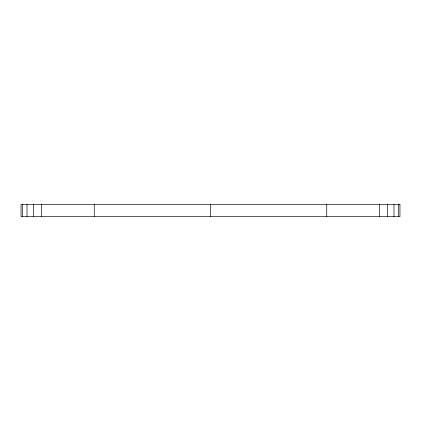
<?xml version="1.0" encoding="UTF-8"?>
<svg xmlns="http://www.w3.org/2000/svg" width="421" height="421" viewBox="0 0 421 421"><rect width="100%" height="100%" fill="white"/><g stroke="black" fill="none" stroke-linecap="round" stroke-linejoin="round"><path stroke-width="0.63" d="M398.35 204.385L398.35 216.615M393.982 204.385L393.982 216.615M387.509 204.385L387.509 216.615M379.579 204.385L379.579 216.615M326.743 204.385L326.743 216.615M210.5 204.385L210.5 216.615M94.257 204.385L94.257 216.615M41.421 204.385L41.421 216.615M33.491 204.385L33.491 216.615M27.018 204.385L27.018 216.615M22.65 204.385L22.65 216.615M399.95 204.385L21.05 204.385L21.05 216.615L399.95 216.615L399.95 204.385"/></g></svg>
